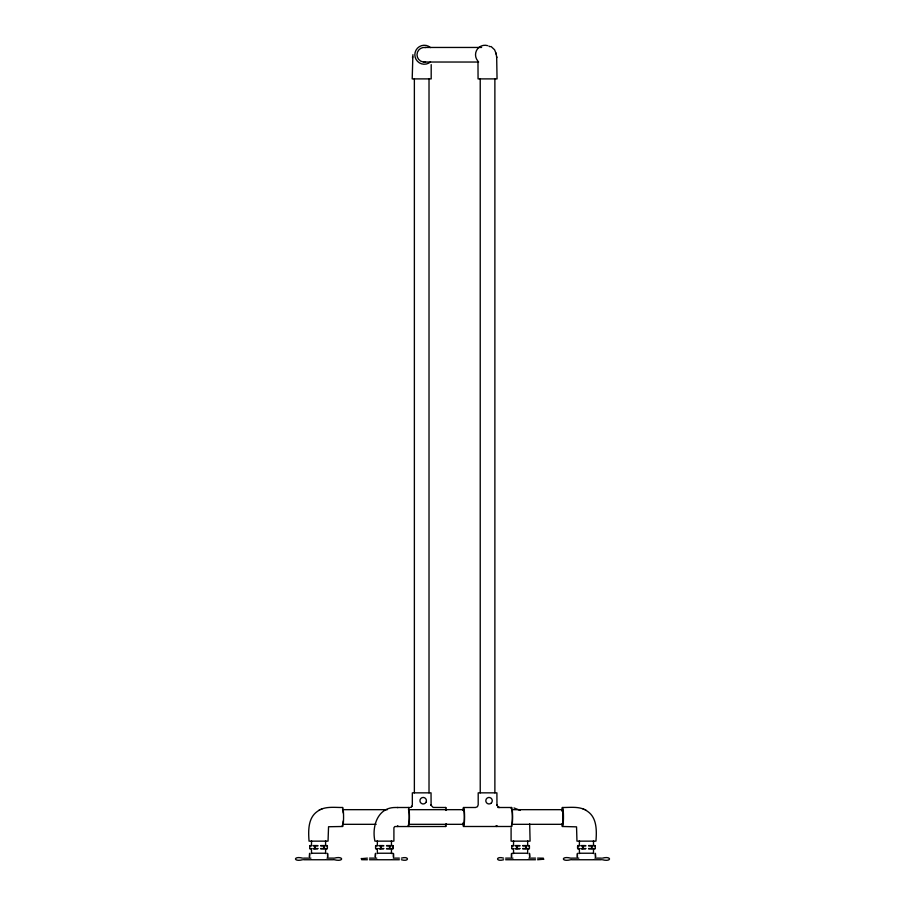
<?xml version="1.0" encoding="UTF-8"?>
<svg xmlns="http://www.w3.org/2000/svg" width="905" height="905" viewBox="0 0 905 905"><rect width="100%" height="100%" fill="white"/><g stroke="black" fill="none" stroke-linecap="round" stroke-linejoin="round"><path stroke-width="1.36" d="M311.501 845.021L311.501 840.802M325.596 845.021L325.608 840.802M377.351 845.021L377.362 840.802M391.458 845.021L391.458 840.802M513.542 845.021L513.542 840.802M527.649 845.021L527.649 840.802M579.404 845.021L579.404 840.802M593.499 845.021L593.499 840.802M431.199 64.628L431.187 78.893L412.205 78.893L412.895 54.696M412.635 56.619L412.522 57.682M302.553 859.75C293.141 862.194 293.141 855.689 302.553 858.121M334.398 859.75C344.002 862.194 344.013 855.678 334.398 858.121M361.367 858.664L367.407 858.121M401.413 859.75C409.456 862.103 409.456 855.768 401.413 858.121M503.587 859.75C495.544 862.103 495.544 855.768 503.587 858.121M537.593 859.75L543.634 859.207M570.602 859.75C560.987 862.194 560.998 855.678 570.602 858.121M602.447 859.75C611.859 862.194 611.859 855.689 602.447 858.121M361.389 858.46L361.683 859.705L367.407 859.75M543.611 859.411L543.317 858.166L537.593 858.121M309.499 853.573L309.465 857.035L309.793 853.279M375.36 853.573L375.326 857.035L375.654 853.279M511.54 853.573L511.506 857.035L511.54 853.573L512.524 853.234M577.401 853.573L577.367 857.035L577.401 853.573L578.069 853.234M411.911 806.287L411.549 806.74L412.329 804.839L412.341 792.848L431.04 792.848L431.108 805.405L431.04 804.805M463.552 807.498L475.532 807.498L477.444 806.706L478.191 804.839L478.202 792.848L496.902 792.848L496.969 805.405L496.902 804.805M411.583 806.706L410.7 807.294M342.554 807.498C334.239 807.577 324.329 805.903 317.214 811.536C307.87 818.052 308.277 831.107 309.058 841.141L328.04 841.141L328.549 826.74L342.554 826.491M409.671 807.498L395.202 807.498C377.792 807.498 371.638 826.231 374.919 841.141L393.901 841.141L393.913 827.702L394.784 826.548L445.701 826.491M318.865 810.428L319.725 809.941M384.727 810.428L385.587 809.941M322.09 808.844L321.105 809.251M425.045 47.456L481.607 47.456M478.655 62.038L423.529 62.026M445.701 807.498L433.167 807.441L431.097 805.326M497.908 807.498L511.563 807.498M562.446 807.498C570.761 807.577 580.671 805.903 587.786 811.536C597.13 818.052 596.723 831.107 595.942 841.141L576.96 841.141L576.542 826.853L562.446 826.491M387.363 809.67L342.554 809.67A7.331 0.792 -90 0 1 343.21 812.984M408.415 809.67L464.423 809.67M512.038 809.67L562.446 809.67M376.163 824.319L342.554 824.319A7.331 0.792 -90 0 0 343.21 820.993M408.415 824.319L464.423 824.319M512.038 824.319L562.446 824.319M463.552 826.491L511.563 826.491M309.963 845.564L311.433 845.564M313.277 845.564L317.553 845.564M320.653 845.564L324.657 845.564M325.664 845.564L327.135 845.564M375.824 845.564L377.295 845.564M379.138 845.564L383.415 845.564M386.514 845.564L390.519 845.564M391.526 845.564L392.996 845.564M512.004 845.564L513.474 845.564M515.33 845.564L519.594 845.564M522.705 845.564L526.699 845.564M527.706 845.564L529.176 845.564M577.865 845.564L579.336 845.564M581.18 845.564L585.456 845.564M588.555 845.564L592.56 845.564M593.567 845.564L595.038 845.564M311.512 845.836L309.714 845.836L309.714 848.539L311.512 848.539M313.062 845.836L314.838 845.836M315.585 845.836L318.074 845.836M320.687 845.836L323.673 845.836L323.673 848.539L320.687 848.539M324.103 845.836L325.11 845.836M326.173 845.836L327.384 845.836L327.384 848.539L325.585 848.539M377.374 845.836L375.575 845.836L375.575 848.539L377.374 848.539M378.923 845.836L380.7 845.836M381.446 845.836L383.935 845.836M386.548 845.836L389.535 845.836L389.535 848.539L386.548 848.539M389.953 845.836L390.971 845.836M392.035 845.836L393.245 845.836L393.245 848.539L391.446 848.539M513.554 845.836L511.755 845.836L511.755 848.539L513.554 848.539M515.103 845.836L516.879 845.836M517.626 845.836L520.115 845.836M522.728 845.836L525.715 845.836L525.715 848.539L522.728 848.539M526.144 845.836L527.151 845.836M528.215 845.836L529.425 845.836L529.425 848.539L527.626 848.539M579.415 845.836L577.616 845.836L577.639 848.087M580.965 845.836L582.741 845.836M583.487 845.836L585.976 845.836M588.589 845.836L591.576 845.836L591.576 848.539L588.589 848.539M592.006 845.836L593.013 845.836M594.076 845.836L595.286 845.836L595.286 848.539L593.488 848.539M313.062 848.539L314.838 848.539L314.838 846.288M315.087 848.539L318.074 848.539M325.11 848.539L323.9 848.539L323.9 845.836M378.923 848.539L380.7 848.539L380.7 846.288M380.948 848.539L383.935 848.539M390.971 848.539L389.761 848.539L389.761 845.836M515.103 848.539L516.879 848.539L516.879 846.288M517.128 848.539L520.115 848.539M527.151 848.539L525.941 848.539L525.941 845.836M579.415 848.539L577.616 848.539L577.616 846.288M580.965 848.539L582.741 848.539L582.741 846.288M582.99 848.539L585.976 848.539M593.013 848.539L591.802 848.539L591.802 845.836M309.963 848.811L311.433 848.811M313.277 848.811L314.759 848.811M315.053 848.811L317.553 848.811M320.653 848.811L324.657 848.811M325.664 848.811L327.135 848.811M375.824 848.811L377.295 848.811M379.138 848.811L380.62 848.811M380.915 848.811L383.415 848.811M386.514 848.811L390.519 848.811M391.526 848.811L392.996 848.811M512.004 848.811L513.474 848.811M515.33 848.811L516.8 848.811M517.094 848.811L519.594 848.811M522.705 848.811L526.699 848.811M527.706 848.811L529.176 848.811M577.865 848.811L579.336 848.811M581.18 848.811L582.662 848.811M582.956 848.811L585.456 848.811M588.555 848.811L592.56 848.811M593.567 848.811L595.038 848.811M311.648 853.234L325.234 853.234M326.931 853.234L327.599 853.573L327.633 857.035L327.599 853.573M377.509 853.234L391.311 853.234M392.476 853.234L393.46 853.573L393.494 857.035L393.46 853.573M513.712 853.234L527.491 853.234M579.573 853.234L593.352 853.234M303.594 858.121L310.901 858.121M326.988 858.121L333.504 858.121M369.455 858.121L376.752 858.121M393.279 858.121L399.354 858.121M505.646 858.121L512.943 858.121M528.859 858.121L535.545 858.121M571.496 858.121L578.793 858.121M594.89 858.121L601.406 858.121M303.594 859.75L310.901 859.75M311.648 859.75L325.449 859.75M326.207 859.75L333.504 859.75M369.455 859.75L376.752 859.75M377.509 859.75L391.311 859.75M392.057 859.75L399.354 859.75M505.646 859.75L512.943 859.75M513.689 859.75L527.491 859.75M528.249 859.75L535.545 859.75M571.496 859.75L578.793 859.75M579.551 859.75L593.352 859.75M594.099 859.75L601.406 859.75M499.074 807.464L498.519 807.283L499.549 807.498M595.207 853.279L595.535 857.035L595.501 853.573M514.006 807.939L520.273 810.428L519.413 809.941M582.911 808.844L583.895 809.251M498.565 807.305L496.958 805.326M585.275 809.941L586.135 810.428M491.042 46.46L494.583 49.775L496.11 53.599M529.346 853.279L529.674 857.035L529.64 853.573M496.166 53.859L496.664 57.072M495.985 53.022L496.291 54.391M529.697 823.878L530.081 841.141L511.099 841.141L511.099 827.837M496.675 57.264L497.049 78.893L478.066 78.893L477.976 61.8M496.619 56.619L496.721 57.682M579.404 849.354L579.404 853.585M513.542 849.354L513.542 853.585M377.351 849.354L377.362 853.585M311.501 849.354L311.501 853.585M593.499 849.354L593.499 853.585M582.99 845.836L582.99 848.087M527.649 849.354L527.649 853.585M517.128 845.836L517.128 848.087M494.877 78.893L494.877 792.848M480.227 78.893L480.227 792.848M429.015 78.893L429.015 792.848M414.366 78.893L414.366 792.848M393.223 845.836L393.223 848.087M391.458 849.354L391.458 853.585M380.948 845.836L380.948 848.087M325.596 849.354L325.596 853.585M315.087 845.836L315.087 848.087M397.533 807.611A9.491 1.018 -90 0 1 397.849 807.611M398.008 826.016A9.491 1.018 -90 0 1 397.374 826.016M445.78 809.692A7.331 0.792 -90 0 1 446.052 810.428M445.916 824.036A7.331 0.792 -90 0 1 445.78 824.285M445.543 807.611A9.491 1.018 -90 0 1 446.425 810.28M446.425 823.708A9.491 1.018 -90 0 1 445.384 826.016M342.407 807.588A9.491 1.018 -90 0 1 343.561 818.346A9.491 1.018 -90 0 1 342.135 825.632M497.003 825.632A9.491 1.018 -90 0 1 496.155 825.632M430.475 61.925A9.491 9.446 -90 0 1 417.454 61.302A9.491 9.446 -90 0 1 417.454 48.191A9.491 9.446 -90 0 1 430.475 47.569M425.486 61.97A7.331 7.285 -90 0 1 417.001 54.741A7.331 7.285 -90 0 1 425.486 47.524M477.829 60.963A9.491 9.446 -90 0 1 487.625 45.635M488.881 46.11A9.491 9.446 -90 0 1 490.069 46.755M462.828 810.28A9.491 1.018 -90 0 1 464.265 810.28A9.491 1.018 -90 0 1 464.265 823.708A9.491 1.018 -90 0 1 462.828 823.708M463.202 810.428A7.331 0.792 -90 0 1 464.186 812.758A7.331 0.792 -90 0 1 464.095 822.249A7.331 0.792 -90 0 1 463.077 822.837M511.778 809.941A7.331 0.792 -90 0 1 512.354 816.989A7.331 0.792 -90 0 1 511.778 824.036M511.099 808.527A9.491 1.018 -90 0 1 512.581 816.242A9.491 1.018 -90 0 1 511.246 826.016M408.551 809.76A7.331 0.792 -90 0 1 409.207 816.989A7.331 0.792 -90 0 1 408.551 824.217M562.016 810.823A7.331 0.792 -90 0 1 563.227 816.106A7.331 0.792 -90 0 1 562.186 823.923M562.808 812.385A5.702 0.611 -90 0 1 562.808 821.604M408.268 807.588A9.491 1.018 -90 0 1 409.422 818.346A9.491 1.018 -90 0 1 407.997 825.632M561.677 810.767A9.491 1.018 -90 0 1 563.114 809.817A9.491 1.018 -90 0 1 563.215 823.211A9.491 1.018 -90 0 1 561.779 824.172M425.984 802.339A3.258 3.235 -90 0 0 423.178 797.452A3.258 3.235 -90 0 0 420.373 802.339A3.258 3.235 -90 0 0 425.984 802.339M491.325 803.018A3.258 3.235 -90 0 0 489.877 797.565A3.258 3.235 -90 0 0 485.917 801.558A3.258 3.235 -90 0 0 491.325 803.018"/></g></svg>
